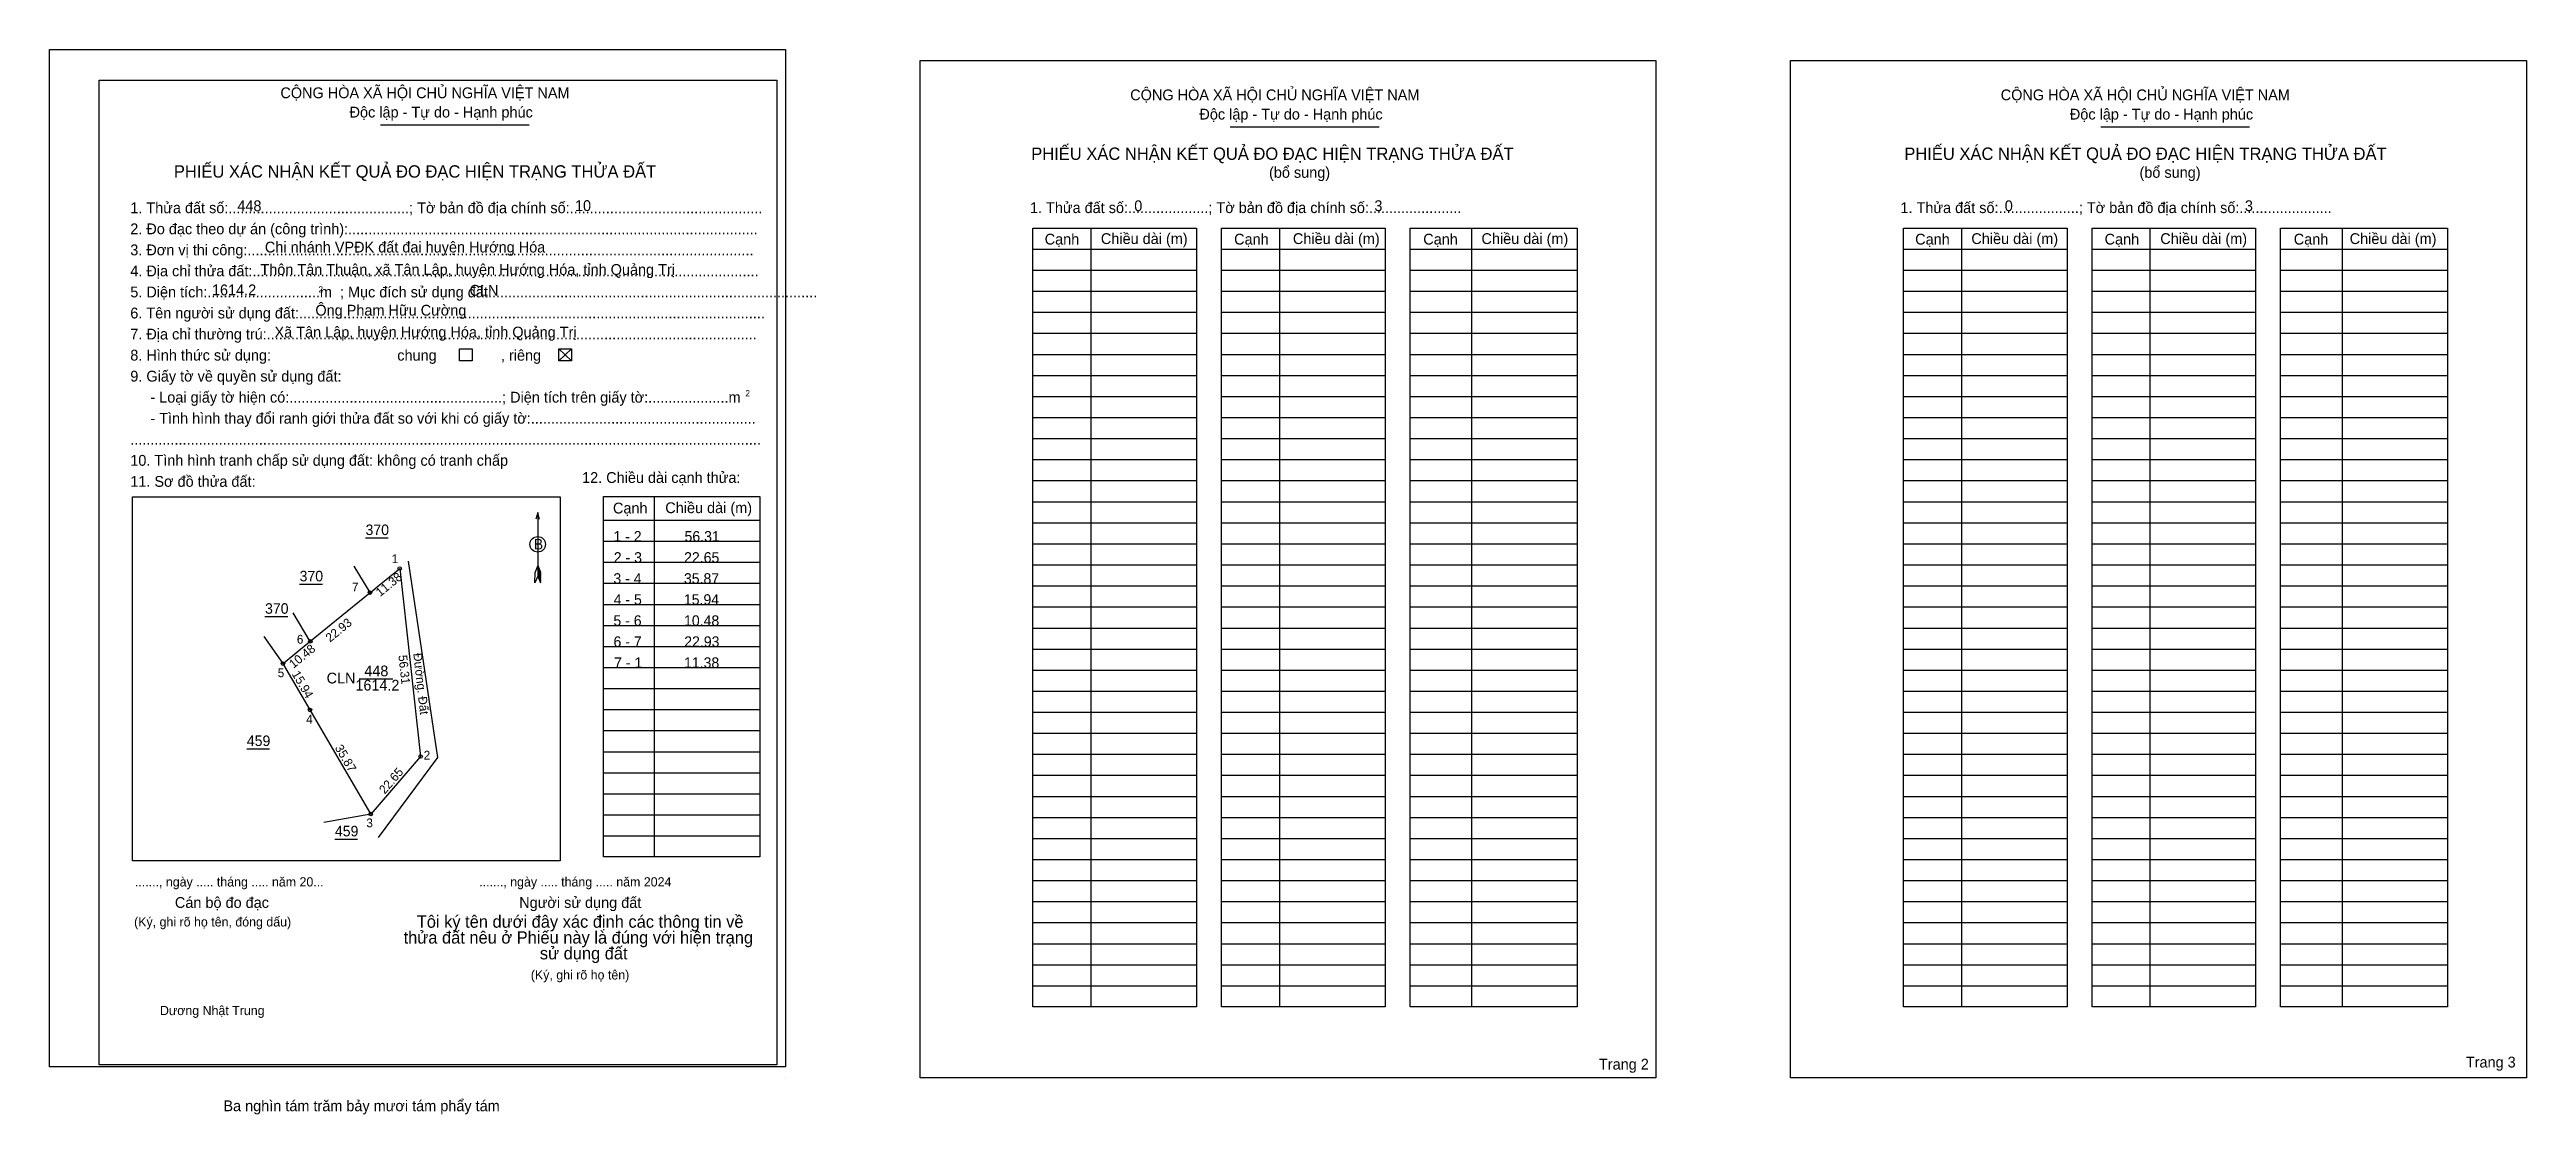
# Model space of a CAD drawing. Extents: x 546353 to 547090, y 1837268 to 1837585.
import ezdxf

# ---------------------------------------------------------------- set-up
doc = ezdxf.new("R2010")
doc.units = 0
for name, color, linetype in [('Level 1', 7, 'Continuous'), ('Level 10', 7, 'Continuous'), ('Level 11', 7, 'Continuous'), ('Level 13', 7, 'Continuous'), ('Level 2', 7, 'Continuous'), ('Level 27', 7, 'Continuous'), ('Level 3', 7, 'Continuous'), ('Level 36', 7, 'Continuous'), ('Level 48', 7, 'Continuous'), ('Level 49', 7, 'Continuous'), ('Level 50', 7, 'Continuous'), ('Level 52', 7, 'Continuous'), ('Level 6', 7, 'Continuous'), ('Level 9', 7, 'Continuous')]:
    doc.layers.add(name, color=color, linetype=linetype)

msp = doc.modelspace()

# ---------------------------------------------------------------- linework, layer by layer
at = {"layer": 'Level 1'}
for p, q in [((546353.42, 1837582.08), (546353.42, 1837582.08)), ((546612.29, 1837582.08), (546612.29, 1837582.08)), ((546451.83, 1837562.88), (546496.09, 1837562.88)), ((546704.56, 1837562.28), (546748.82, 1837562.28)), ((546963.44, 1837562.28), (547007.7, 1837562.28)), ((546663.12, 1837532.18), (546663.12, 1837300.43)), ((546719.19, 1837532.18), (546719.19, 1837300.43)), ((546776.31, 1837532.18), (546776.31, 1837300.43)), ((546922, 1837532.18), (546922, 1837300.43)), ((546978.07, 1837532.18), (546978.07, 1837300.43)), ((547035.19, 1837532.18), (547035.19, 1837300.43)), ((546645.89, 1837525.92), (546694.54, 1837525.92)), ((546701.97, 1837525.92), (546750.61, 1837525.92)), ((546758.04, 1837525.92), (546807.73, 1837525.92)), ((546904.77, 1837525.92), (546953.42, 1837525.92)), ((546960.85, 1837525.92), (547009.49, 1837525.92)), ((547016.92, 1837525.92), (547066.61, 1837525.92)), ((546645.89, 1837519.65), (546694.54, 1837519.65)), ((546645.89, 1837513.39), (546694.54, 1837513.39)), ((546701.97, 1837519.65), (546750.61, 1837519.65)), ((546701.97, 1837513.39), (546750.61, 1837513.39)), ((546758.04, 1837519.65), (546807.73, 1837519.65)), ((546758.04, 1837513.39), (546807.73, 1837513.39)), ((546904.77, 1837519.65), (546953.42, 1837519.65)), ((546904.77, 1837513.39), (546953.42, 1837513.39)), ((546960.85, 1837519.65), (547009.49, 1837519.65)), ((546960.85, 1837513.39), (547009.49, 1837513.39)), ((547016.92, 1837519.65), (547066.61, 1837519.65)), ((547016.92, 1837513.39), (547066.61, 1837513.39)), ((546645.89, 1837507.13), (546694.54, 1837507.13)), ((546701.97, 1837507.13), (546750.61, 1837507.13)), ((546758.04, 1837507.13), (546807.73, 1837507.13)), ((546904.77, 1837507.13), (546953.42, 1837507.13)), ((546960.85, 1837507.13), (547009.49, 1837507.13)), ((547016.92, 1837507.13), (547066.61, 1837507.13)), ((546645.89, 1837500.86), (546694.54, 1837500.86)), ((546701.97, 1837500.86), (546750.61, 1837500.86)), ((546758.04, 1837500.86), (546807.73, 1837500.86)), ((546904.77, 1837500.86), (546953.42, 1837500.86)), ((546960.85, 1837500.86), (547009.49, 1837500.86)), ((547016.92, 1837500.86), (547066.61, 1837500.86)), ((546504.87, 1837496.22), (546508.63, 1837492.72)), ((546504.87, 1837492.72), (546508.63, 1837496.22)), ((546645.89, 1837494.6), (546694.54, 1837494.6)), ((546701.97, 1837494.6), (546750.61, 1837494.6)), ((546758.04, 1837494.6), (546807.73, 1837494.6)), ((546904.77, 1837494.6), (546953.42, 1837494.6)), ((546960.85, 1837494.6), (547009.49, 1837494.6)), ((547016.92, 1837494.6), (547066.61, 1837494.6)), ((546645.89, 1837488.34), (546694.54, 1837488.34)), ((546701.97, 1837488.34), (546750.61, 1837488.34)), ((546758.04, 1837488.34), (546807.73, 1837488.34)), ((546904.77, 1837488.34), (546953.42, 1837488.34)), ((546960.85, 1837488.34), (547009.49, 1837488.34)), ((547016.92, 1837488.34), (547066.61, 1837488.34)), ((546645.89, 1837482.07), (546694.54, 1837482.07)), ((546701.97, 1837482.07), (546750.61, 1837482.07)), ((546758.04, 1837482.07), (546807.73, 1837482.07)), ((546904.77, 1837482.07), (546953.42, 1837482.07)), ((546960.85, 1837482.07), (547009.49, 1837482.07)), ((547016.92, 1837482.07), (547066.61, 1837482.07)), ((546645.89, 1837475.81), (546694.54, 1837475.81)), ((546645.89, 1837469.55), (546694.54, 1837469.55)), ((546701.97, 1837475.81), (546750.61, 1837475.81)), ((546701.97, 1837469.55), (546750.61, 1837469.55)), ((546758.04, 1837475.81), (546807.73, 1837475.81)), ((546758.04, 1837469.55), (546807.73, 1837469.55)), ((546904.77, 1837475.81), (546953.42, 1837475.81)), ((546904.77, 1837469.55), (546953.42, 1837469.55)), ((546960.85, 1837475.81), (547009.49, 1837475.81)), ((546960.85, 1837469.55), (547009.49, 1837469.55)), ((547016.92, 1837475.81), (547066.61, 1837475.81)), ((547016.92, 1837469.55), (547066.61, 1837469.55)), ((546645.89, 1837463.28), (546694.54, 1837463.28)), ((546701.97, 1837463.28), (546750.61, 1837463.28)), ((546758.04, 1837463.28), (546807.73, 1837463.28)), ((546904.77, 1837463.28), (546953.42, 1837463.28)), ((546960.85, 1837463.28), (547009.49, 1837463.28)), ((547016.92, 1837463.28), (547066.61, 1837463.28)), ((546645.89, 1837457.02), (546694.54, 1837457.02)), ((546701.97, 1837457.02), (546750.61, 1837457.02)), ((546758.04, 1837457.02), (546807.73, 1837457.02)), ((546904.77, 1837457.02), (546953.42, 1837457.02)), ((546960.85, 1837457.02), (547009.49, 1837457.02)), ((547016.92, 1837457.02), (547066.61, 1837457.02)), ((546378.06, 1837452.23), (546378.06, 1837452.23)), ((546498.59, 1837447.54), (546498.59, 1837428.6)), ((546533.19, 1837452.26), (546533.19, 1837345.05)), ((546645.89, 1837450.75), (546694.54, 1837450.75)), ((546701.97, 1837450.75), (546750.61, 1837450.75)), ((546758.04, 1837450.75), (546807.73, 1837450.75)), ((546904.77, 1837450.75), (546953.42, 1837450.75)), ((546960.85, 1837450.75), (547009.49, 1837450.75)), ((547016.92, 1837450.75), (547066.61, 1837450.75)), ((546518.16, 1837445.26), (546564.62, 1837445.26)), ((546645.89, 1837444.49), (546694.54, 1837444.49)), ((546701.97, 1837444.49), (546750.61, 1837444.49)), ((546758.04, 1837444.49), (546807.73, 1837444.49)), ((546904.77, 1837444.49), (546953.42, 1837444.49)), ((546960.85, 1837444.49), (547009.49, 1837444.49)), ((547016.92, 1837444.49), (547066.61, 1837444.49)), ((546518.16, 1837439), (546564.62, 1837439)), ((546518.16, 1837432.74), (546564.62, 1837432.74)), ((546645.89, 1837438.23), (546694.54, 1837438.23)), ((546645.89, 1837431.96), (546694.54, 1837431.96)), ((546701.97, 1837438.23), (546750.61, 1837438.23)), ((546701.97, 1837431.96), (546750.61, 1837431.96)), ((546758.04, 1837438.23), (546807.73, 1837438.23)), ((546758.04, 1837431.96), (546807.73, 1837431.96)), ((546904.77, 1837438.23), (546953.42, 1837438.23)), ((546904.77, 1837431.96), (546953.42, 1837431.96)), ((546960.85, 1837438.23), (547009.49, 1837438.23)), ((546960.85, 1837431.96), (547009.49, 1837431.96)), ((547016.92, 1837438.23), (547066.61, 1837438.23)), ((547016.92, 1837431.96), (547066.61, 1837431.96)), ((546497.75, 1837426.66), (546497.8, 1837429.8)), ((546498.59, 1837428.6), (546497.75, 1837426.66)), ((546498.59, 1837431.73), (546497.8, 1837429.8)), ((546498.59, 1837431.73), (546499.39, 1837429.8)), ((546498.59, 1837431.46), (546499.39, 1837429.51)), ((546498.59, 1837431.18), (546499.39, 1837429.24)), ((546498.59, 1837430.91), (546499.4, 1837428.96)), ((546498.59, 1837430.63), (546499.4, 1837428.68)), ((546498.59, 1837430.36), (546499.4, 1837428.4)), ((546498.59, 1837430.09), (546499.4, 1837428.11)), ((546498.59, 1837429.82), (546499.41, 1837427.83)), ((546498.59, 1837429.55), (546499.41, 1837427.55)), ((546498.59, 1837429.27), (546499.41, 1837427.27)), ((546498.59, 1837429), (546499.42, 1837427)), ((546498.59, 1837428.6), (546499.42, 1837426.66)), ((546499.42, 1837426.66), (546499.39, 1837429.8)), ((546518.16, 1837426.47), (546564.62, 1837426.47)), ((546645.89, 1837425.7), (546694.54, 1837425.7)), ((546701.97, 1837425.7), (546750.61, 1837425.7)), ((546758.04, 1837425.7), (546807.73, 1837425.7)), ((546904.77, 1837425.7), (546953.42, 1837425.7)), ((546960.85, 1837425.7), (547009.49, 1837425.7)), ((547016.92, 1837425.7), (547066.61, 1837425.7)), ((546518.16, 1837420.21), (546564.62, 1837420.21)), ((546645.89, 1837419.44), (546694.54, 1837419.44)), ((546701.97, 1837419.44), (546750.61, 1837419.44)), ((546758.04, 1837419.44), (546807.73, 1837419.44)), ((546904.77, 1837419.44), (546953.42, 1837419.44)), ((546960.85, 1837419.44), (547009.49, 1837419.44)), ((547016.92, 1837419.44), (547066.61, 1837419.44)), ((546518.16, 1837413.94), (546564.62, 1837413.94)), ((546645.89, 1837413.17), (546694.54, 1837413.17)), ((546701.97, 1837413.17), (546750.61, 1837413.17)), ((546758.04, 1837413.17), (546807.73, 1837413.17)), ((546904.77, 1837413.17), (546953.42, 1837413.17)), ((546960.85, 1837413.17), (547009.49, 1837413.17)), ((547016.92, 1837413.17), (547066.61, 1837413.17)), ((546518.16, 1837407.68), (546564.62, 1837407.68)), ((546645.89, 1837406.91), (546694.54, 1837406.91)), ((546701.97, 1837406.91), (546750.61, 1837406.91)), ((546758.04, 1837406.91), (546807.73, 1837406.91)), ((546904.77, 1837406.91), (546953.42, 1837406.91)), ((546960.85, 1837406.91), (547009.49, 1837406.91)), ((547016.92, 1837406.91), (547066.61, 1837406.91)), ((546518.16, 1837401.42), (546564.62, 1837401.42)), ((546518.16, 1837395.15), (546564.62, 1837395.15)), ((546645.89, 1837400.65), (546694.54, 1837400.65)), ((546701.97, 1837400.65), (546750.61, 1837400.65)), ((546758.04, 1837400.65), (546807.73, 1837400.65)), ((546904.77, 1837400.65), (546953.42, 1837400.65)), ((546960.85, 1837400.65), (547009.49, 1837400.65)), ((547016.92, 1837400.65), (547066.61, 1837400.65)), ((546518.16, 1837388.89), (546564.62, 1837388.89)), ((546645.89, 1837394.38), (546694.54, 1837394.38)), ((546645.89, 1837388.12), (546694.54, 1837388.12)), ((546701.97, 1837394.38), (546750.61, 1837394.38)), ((546701.97, 1837388.12), (546750.61, 1837388.12)), ((546758.04, 1837394.38), (546807.73, 1837394.38)), ((546758.04, 1837388.12), (546807.73, 1837388.12)), ((546904.77, 1837394.38), (546953.42, 1837394.38)), ((546904.77, 1837388.12), (546953.42, 1837388.12)), ((546960.85, 1837394.38), (547009.49, 1837394.38)), ((546960.85, 1837388.12), (547009.49, 1837388.12)), ((547016.92, 1837394.38), (547066.61, 1837394.38)), ((547016.92, 1837388.12), (547066.61, 1837388.12)), ((546518.16, 1837382.63), (546564.62, 1837382.63)), ((546645.89, 1837381.86), (546694.54, 1837381.86)), ((546701.97, 1837381.86), (546750.61, 1837381.86)), ((546758.04, 1837381.86), (546807.73, 1837381.86)), ((546904.77, 1837381.86), (546953.42, 1837381.86)), ((546960.85, 1837381.86), (547009.49, 1837381.86)), ((547016.92, 1837381.86), (547066.61, 1837381.86)), ((546518.16, 1837376.36), (546564.62, 1837376.36)), ((546645.89, 1837375.59), (546694.54, 1837375.59)), ((546701.97, 1837375.59), (546750.61, 1837375.59)), ((546758.04, 1837375.59), (546807.73, 1837375.59)), ((546904.77, 1837375.59), (546953.42, 1837375.59)), ((546960.85, 1837375.59), (547009.49, 1837375.59)), ((547016.92, 1837375.59), (547066.61, 1837375.59)), ((546518.16, 1837370.1), (546564.62, 1837370.1)), ((546645.89, 1837369.33), (546694.54, 1837369.33)), ((546701.97, 1837369.33), (546750.61, 1837369.33)), ((546758.04, 1837369.33), (546807.73, 1837369.33)), ((546904.77, 1837369.33), (546953.42, 1837369.33)), ((546960.85, 1837369.33), (547009.49, 1837369.33)), ((547016.92, 1837369.33), (547066.61, 1837369.33)), ((546518.16, 1837363.84), (546564.62, 1837363.84)), ((546645.89, 1837363.07), (546694.54, 1837363.07)), ((546701.97, 1837363.07), (546750.61, 1837363.07)), ((546758.04, 1837363.07), (546807.73, 1837363.07)), ((546904.77, 1837363.07), (546953.42, 1837363.07)), ((546960.85, 1837363.07), (547009.49, 1837363.07)), ((547016.92, 1837363.07), (547066.61, 1837363.07)), ((546518.16, 1837357.57), (546564.62, 1837357.57)), ((546518.16, 1837351.31), (546564.62, 1837351.31)), ((546645.89, 1837356.8), (546694.54, 1837356.8)), ((546701.97, 1837356.8), (546750.61, 1837356.8)), ((546758.04, 1837356.8), (546807.73, 1837356.8)), ((546904.77, 1837356.8), (546953.42, 1837356.8)), ((546960.85, 1837356.8), (547009.49, 1837356.8)), ((547016.92, 1837356.8), (547066.61, 1837356.8)), ((546505.29, 1837343.84), (546505.29, 1837343.84)), ((546645.89, 1837350.54), (546694.54, 1837350.54)), ((546645.89, 1837344.28), (546694.54, 1837344.28)), ((546701.97, 1837350.54), (546750.61, 1837350.54)), ((546701.97, 1837344.28), (546750.61, 1837344.28)), ((546758.04, 1837350.54), (546807.73, 1837350.54)), ((546758.04, 1837344.28), (546807.73, 1837344.28)), ((546904.77, 1837350.54), (546953.42, 1837350.54)), ((546904.77, 1837344.28), (546953.42, 1837344.28)), ((546960.85, 1837350.54), (547009.49, 1837350.54)), ((546960.85, 1837344.28), (547009.49, 1837344.28)), ((547016.92, 1837350.54), (547066.61, 1837350.54)), ((547016.92, 1837344.28), (547066.61, 1837344.28)), ((546645.89, 1837338.01), (546694.54, 1837338.01)), ((546701.97, 1837338.01), (546750.61, 1837338.01)), ((546758.04, 1837338.01), (546807.73, 1837338.01)), ((546904.77, 1837338.01), (546953.42, 1837338.01)), ((546960.85, 1837338.01), (547009.49, 1837338.01)), ((547016.92, 1837338.01), (547066.61, 1837338.01)), ((546645.89, 1837331.75), (546694.54, 1837331.75)), ((546701.97, 1837331.75), (546750.61, 1837331.75)), ((546758.04, 1837331.75), (546807.73, 1837331.75)), ((546904.77, 1837331.75), (546953.42, 1837331.75)), ((546960.85, 1837331.75), (547009.49, 1837331.75)), ((547016.92, 1837331.75), (547066.61, 1837331.75)), ((546645.89, 1837325.49), (546694.54, 1837325.49)), ((546701.97, 1837325.49), (546750.61, 1837325.49)), ((546758.04, 1837325.49), (546807.73, 1837325.49)), ((546904.77, 1837325.49), (546953.42, 1837325.49)), ((546960.85, 1837325.49), (547009.49, 1837325.49)), ((547016.92, 1837325.49), (547066.61, 1837325.49)), ((546645.89, 1837319.22), (546694.54, 1837319.22)), ((546701.97, 1837319.22), (546750.61, 1837319.22)), ((546758.04, 1837319.22), (546807.73, 1837319.22)), ((546904.77, 1837319.22), (546953.42, 1837319.22)), ((546960.85, 1837319.22), (547009.49, 1837319.22)), ((547016.92, 1837319.22), (547066.61, 1837319.22)), ((546645.89, 1837312.96), (546694.54, 1837312.96)), ((546645.89, 1837306.7), (546694.54, 1837306.7)), ((546701.97, 1837312.96), (546750.61, 1837312.96)), ((546701.97, 1837306.7), (546750.61, 1837306.7)), ((546758.04, 1837312.96), (546807.73, 1837312.96)), ((546758.04, 1837306.7), (546807.73, 1837306.7)), ((546904.77, 1837312.96), (546953.42, 1837312.96)), ((546904.77, 1837306.7), (546953.42, 1837306.7)), ((546960.85, 1837312.96), (547009.49, 1837312.96)), ((546960.85, 1837306.7), (547009.49, 1837306.7)), ((547016.92, 1837312.96), (547066.61, 1837312.96)), ((547016.92, 1837306.7), (547066.61, 1837306.7)), ((546572.3, 1837279.35), (546572.3, 1837279.35)), ((546831.17, 1837279.35), (546831.17, 1837279.35))]:
    msp.add_line(p, q, dxfattribs=at)
for points in [[(546645.89, 1837532.18), (546694.54, 1837532.18), (546694.54, 1837300.43), (546645.89, 1837300.43)], [(546701.97, 1837532.18), (546750.61, 1837532.18), (546750.61, 1837300.43), (546701.97, 1837300.43)], [(546758.04, 1837532.18), (546807.73, 1837532.18), (546807.73, 1837300.43), (546758.04, 1837300.43)], [(546904.77, 1837532.18), (546953.42, 1837532.18), (546953.42, 1837300.43), (546904.77, 1837300.43)], [(546960.85, 1837532.18), (547009.49, 1837532.18), (547009.49, 1837300.43), (546960.85, 1837300.43)], [(547016.92, 1837532.18), (547066.61, 1837532.18), (547066.61, 1837300.43), (547016.92, 1837300.43)], [(546378.06, 1837452.23), (546505.29, 1837452.23), (546505.29, 1837343.84), (546378.06, 1837343.84)], [(546518.16, 1837452.26), (546564.62, 1837452.26), (546564.62, 1837345.05), (546518.16, 1837345.05)]]:
    msp.add_lwpolyline(points, close=True, dxfattribs=at)
msp.add_lwpolyline([(546499.13, 1837445.53), (546498.59, 1837447.54), (546498.05, 1837445.53)], dxfattribs=at)
msp.add_circle((546498.59, 1837438.07), 2.31, dxfattribs=at)
at = {"layer": 'Level 10'}
for p, q in [((546468.9, 1837374.66), (546460.18, 1837433.02)), ((546448.96, 1837423.87), (546451.44, 1837425.89)), ((546451.44, 1837425.89), (546457.56, 1837430.88)), ((546457.56, 1837430.88), (546463.78, 1837374.92)), ((546438.78, 1837415.56), (546448.74, 1837423.69)), ((546448.74, 1837423.69), (546448.96, 1837423.87)), ((546427.6, 1837406.44), (546438.78, 1837415.56)), ((546422.86, 1837402.57), (546427.6, 1837406.44)), ((546423.07, 1837402.2), (546422.86, 1837402.57)), ((546430.88, 1837388.79), (546423.07, 1837402.2)), ((546448.64, 1837358.32), (546430.88, 1837388.79)), ((546463.78, 1837374.92), (546448.94, 1837357.8)), ((546451.25, 1837350.84), (546468.9, 1837374.66)), ((546448.94, 1837357.8), (546448.64, 1837358.32))]:
    msp.add_line(p, q, dxfattribs=at)
at = {"layer": 'Level 11'}
for centre in [(546457.56, 1837430.88), (546448.74, 1837423.69), (546430.97, 1837409.19), (546422.86, 1837402.57), (546422.86, 1837402.57), (546430.88, 1837388.79), (546463.78, 1837374.92), (546448.94, 1837357.8)]:
    msp.add_circle(centre, 0.522, dxfattribs=at)
at = {"layer": 'Level 13'}
msp.add_lwpolyline([(546445.52, 1837398.08), (546455.53, 1837398.08)], dxfattribs=at)
at = {"layer": 'Level 2'}
for points in [[(546353.41, 1837585.31), (546572.29, 1837585.31), (546572.29, 1837282.58), (546353.41, 1837282.58)], [(546612.29, 1837582.08), (546831.17, 1837582.08), (546831.17, 1837279.35), (546612.29, 1837279.35)], [(546871.17, 1837582.08), (547090.05, 1837582.08), (547090.05, 1837279.35), (546871.17, 1837279.35)]]:
    msp.add_lwpolyline(points, close=True, dxfattribs=at)
at = {"layer": 'Level 27'}
for p, q in [((546448.74, 1837423.69), (546443.97, 1837431.55)), ((546430.97, 1837409.19), (546425.9, 1837417.73)), ((546422.86, 1837402.57), (546417.27, 1837410.69)), ((546448.94, 1837357.8), (546435.01, 1837355.33))]:
    msp.add_line(p, q, dxfattribs=at)
at = {"layer": 'Level 3'}
msp.add_lwpolyline([(546368.21, 1837576.23), (546569.68, 1837576.23), (546569.68, 1837283.14), (546368.21, 1837283.14)], close=True, dxfattribs=at)
at = {"layer": 'Level 50'}
for points in [[(546475.3, 1837496.22), (546479.06, 1837496.22), (546479.06, 1837492.72), (546475.3, 1837492.72)], [(546504.87, 1837496.22), (546508.63, 1837496.22), (546508.63, 1837492.72), (546504.87, 1837492.72)]]:
    msp.add_lwpolyline(points, close=True, dxfattribs=at)
at = {"layer": 'Level 9'}
for p, q in [((546447.38, 1837440), (546454.17, 1837440)), ((546427.78, 1837426.21), (546434.56, 1837426.21)), ((546417.49, 1837416.58), (546424.28, 1837416.58)), ((546412.08, 1837377.23), (546418.84, 1837377.23)), ((546438.27, 1837350.33), (546445.03, 1837350.33))]:
    msp.add_line(p, q, dxfattribs=at)

# ---------------------------------------------------------------- texts
at = {"layer": 'Level 1'}
for s, height, p in [('CỘNG HÒA XÃ HỘI CHỦ NGHĨA VIỆT NAM', 3.2151, (546422.07, 1837570.82)), ('CỘNG HÒA XÃ HỘI CHỦ NGHĨA VIỆT NAM', 3.2151, (546674.81, 1837570.21)), ('CỘNG HÒA XÃ HỘI CHỦ NGHĨA VIỆT NAM', 3.2151, (546933.69, 1837570.21)), ('Độc lập - Tự do - Hạnh phúc', 3.2151, (546442.64, 1837565.08)), ('Độc lập - Tự do - Hạnh phúc', 3.2151, (546695.38, 1837564.47)), ('Độc lập - Tự do - Hạnh phúc', 3.2151, (546954.26, 1837564.47)), ('PHIẾU XÁC NHẬN KẾT QUẢ ĐO ĐẠC HIỆN TRẠNG THỬA ĐẤT', 3.6748, (546645.37, 1837552.47)), ('PHIẾU XÁC NHẬN KẾT QUẢ ĐO ĐẠC HIỆN TRẠNG THỬA ĐẤT', 3.6748, (546905.02, 1837552.47)), ('PHIẾU XÁC NHẬN KẾT QUẢ ĐO ĐẠC HIỆN TRẠNG THỬA ĐẤT', 3.6748, (546390.39, 1837547.19)), ('(bổ sung)', 3.215, (546716.09, 1837547.14)), ('(bổ sung)', 3.215, (546974.97, 1837547.14)), ('1. Thửa đất số:.............................................; Tờ bản đồ địa chính số:................................................', 3.21506, (546377.43, 1837536.61)), ('1. Thửa đất số:....................; Tờ bản đồ địa chính số:.......................', 3.2151, (546644.99, 1837536.64)), ('1. Thửa đất số:....................; Tờ bản đồ địa chính số:.......................', 3.2151, (546903.87, 1837536.64)), ('2. Đo đạc theo dự án (công trình):......................................................................................................', 3.21506, (546377.43, 1837530.34)), ('Cạnh', 3.215, (546649.37, 1837527.27)), ('Chiều dài (m)', 3.2151, (546666.08, 1837527.43)), ('Cạnh', 3.215, (546705.71, 1837527.27)), ('Chiều dài (m)', 3.2151, (546723.19, 1837527.43)), ('Cạnh', 3.215, (546761.96, 1837527.27)), ('Chiều dài (m)', 3.2151, (546779.27, 1837527.43)), ('Cạnh', 3.215, (546908.25, 1837527.27)), ('Chiều dài (m)', 3.2151, (546924.96, 1837527.43)), ('Cạnh', 3.215, (546964.59, 1837527.27)), ('Chiều dài (m)', 3.2151, (546981.15, 1837527.43)), ('Cạnh', 3.215, (547020.84, 1837527.27)), ('Chiều dài (m)', 3.2151, (547037.48, 1837527.43)), ('4. Địa chỉ thửa đất:..............................................................................................................................', 3.21506, (546377.43, 1837517.82)), ('3. Đơn vị thi công:..............................................................................................................................', 3.21506, (546377.43, 1837524.08)), ('5. Diện tích:............................m  ; Mục đích sử dụng đất:.................................................................................', 3.21506, (546377.43, 1837511.55)), ('2', 1.84, (546433.39, 1837513.01)), ('6. Tên người sử dụng đất:....................................................................................................................', 3.21506, (546377.43, 1837505.29)), ('7. Địa chỉ thường trú:..........................................................................................................................', 3.21506, (546377.43, 1837499.03)), ('chung                , riêng', 3.2151, (546456.83, 1837492.73)), ('9. Giấy tờ về quyền sử dụng đất:', 3.2151, (546377.43, 1837486.5)), ('     - Loại giấy tờ hiện có:.....................................................; Diện tích trên giấy tờ:....................m', 3.21506, (546377.43, 1837480.24)), ('2', 1.84, (546560.36, 1837482.11)), ('     - Tình hình thay đổi ranh giới thửa đất so với khi có giấy tờ:........................................................', 3.21506, (546377.43, 1837473.97)), ('10. Tình hình tranh chấp sử dụng đất: không có tranh chấp', 3.2151, (546377.43, 1837461.45)), ('.............................................................................................................................................................', 3.21506, (546377.43, 1837467.71)), ('11. Sơ đồ thửa đất:', 3.2151, (546377.43, 1837455.18)), ('12. Chiều dài cạnh thửa:', 3.2151, (546511.79, 1837456.34)), ('Cạnh', 3.215, (546520.98, 1837447.25)), ('Chiều dài (m)', 3.2151, (546536.54, 1837447.35)), ('B', 3.13, (546497.43, 1837436.55)), ('......., ngày ..... tháng ..... năm 20...', 2.7559, (546378.8, 1837336.25)), ('......., ngày ..... tháng ..... năm 2024', 2.7559, (546481.2, 1837336.25)), ('Cán bộ đo đạc', 3.2151, (546390.7, 1837329.88)), ('Người sử dụng đất', 3.2151, (546493.1, 1837329.88)), ('(Ký, ghi rõ họ tên, đóng dấu)', 2.7559, (546378.56, 1837324.35)), ('thửa đất nêu ở Phiếu này là đúng với hiện trạng', 3.6535, (546458.71, 1837319.26)), ('Tôi ký tên dưới đây xác định các thông tin về', 3.6535, (546462.62, 1837323.98)), ('sử dụng đất', 3.6535, (546499.24, 1837314.56)), ('(Ký, ghi rõ họ tên)', 2.7559, (546496.54, 1837308.58)), ('Dương Nhật Trung', 2.7559, (546386.26, 1837297.98)), ('Trang 2', 3.215, (546814.22, 1837281.77)), ('Trang 3', 3.215, (547072.02, 1837282.39))]:
    msp.add_text(s, height=height, dxfattribs=at).set_placement(p)
at = {"layer": 'Level 13'}
for s, p in [('CLN ', (546435.83, 1837396.67)), ('1614.2', (546444.38, 1837394.56)), ('448', (546447.04, 1837398.8))]:
    msp.add_text(s, height=3.2, dxfattribs=at).set_placement(p)
at = {"layer": 'Level 36'}
for s, p in [('370', (546447.39, 1837440.83)), ('370', (546427.78, 1837427.05)), ('370', (546417.5, 1837417.41)), ('459', (546412.09, 1837378.06)), ('459', (546438.28, 1837351.17))]:
    msp.add_text(s, height=3.132, dxfattribs=at).set_placement(p)
at = {"layer": 'Level 48'}
msp.add_text('8. Hình thức sử dụng:', height=3.2152, dxfattribs=at).set_placement((546377.43, 1837492.76))
at = {"layer": 'Level 49'}
for s, rotation, p in [('11.38', 39.20888, (546451.74, 1837422.37)), ('22.93', 39.2099, (546436.83, 1837408.8)), ('10.48', 39.20989, (546425.96, 1837401.02)), ('56.31', 276.33806, (546457.14, 1837405)), ('Đường. Đất', 276.33806, (546461.59, 1837405.57)), ('15.94', 300.23104, (546425.37, 1837399.5)), ('35.87', 300.23104, (546438.16, 1837377.54)), ('22.65', 49.07517, (546453.13, 1837363.59))]:
    msp.add_text(s, height=2.61, rotation=rotation, dxfattribs=at).set_placement(p)
at = {"layer": 'Level 52'}
for s, p in [('1 - 2', (546521.12, 1837438.87)), ('56.31', (546542.26, 1837438.87)), ('2 - 3', (546521.22, 1837432.6)), ('22.65', (546542.13, 1837432.6)), ('3 - 4', (546521.1, 1837426.34)), ('35.87', (546542.08, 1837426.34)), ('4 - 5', (546521.18, 1837420.08)), ('15.94', (546542.06, 1837420.08)), ('5 - 6', (546521.11, 1837413.81)), ('6 - 7', (546521.13, 1837407.55)), ('22.93', (546542.17, 1837407.55)), ('10.48', (546542.11, 1837413.81)), ('7 - 1', (546521.31, 1837401.29)), ('11.38', (546542.11, 1837401.29))]:
    msp.add_text(s, height=3.132, dxfattribs=at).set_placement(p)
at = {"layer": 'Level 6'}
for s, height, p in [('448', 3.215, (546409.27, 1837537.2)), ('10', 3.215, (546509.68, 1837537.25)), ('0', 3.22, (546676.01, 1837537.2)), ('3', 3.22, (546747.43, 1837537.22)), ('0', 3.22, (546934.89, 1837537.2)), ('3', 3.22, (547006.31, 1837537.22)), ('Chi nhánh VPĐK đất đai huyện Hướng Hóa', 3.2152, (546417.46, 1837524.91)), ('Thôn Tân Thuận, xã Tân Lập, huyện Hướng Hóa, tỉnh Quảng Trị', 3.2152, (546416.13, 1837518.24)), ('1614.2', 3.215, (546401.72, 1837512.18)), ('CLN', 3.215, (546478.32, 1837512.05)), ('Ông Phạm Hữu Cường', 3.2152, (546432.48, 1837506.13)), ('Xã Tân Lập, huyện Hướng Hóa, tỉnh Quảng Trị', 3.2152, (546420.33, 1837499.62)), ('Ba nghìn tám trăm bảy mươi tám phẩy tám', 3.2152, (546405.13, 1837269.38))]:
    msp.add_text(s, height=height, dxfattribs=at).set_placement(p)
at = {"layer": 'Level 9'}
for s, p in [('1', (546455.17, 1837432.47)), ('7', (546443.35, 1837424.04)), ('6', (546426.97, 1837408.51)), ('5', (546421.27, 1837398.54)), ('4', (546429.75, 1837384.73)), ('2', (546464.69, 1837374.03)), ('3', (546447.64, 1837353.88))]:
    msp.add_text(s, height=2.61, dxfattribs=at).set_placement(p)

doc.saveas('drawing.dxf')
